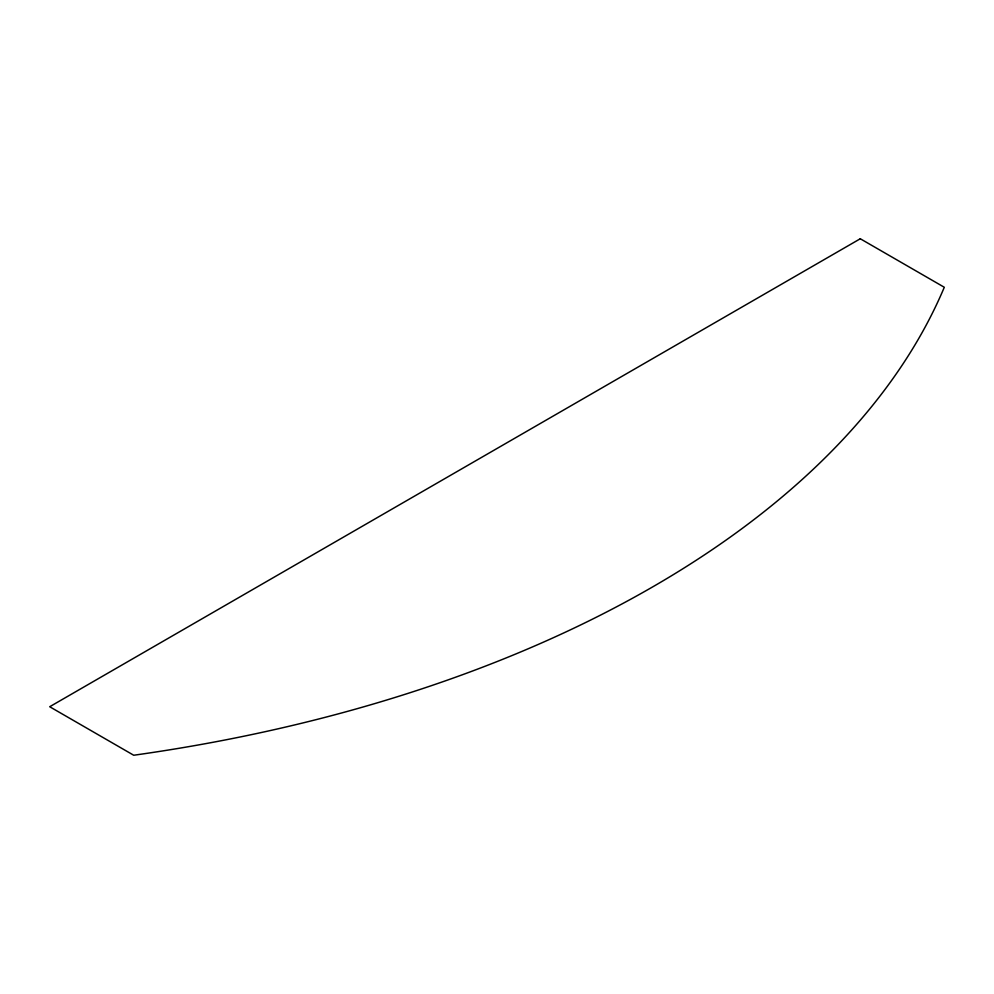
<?xml version="1.0" encoding="UTF-8"?>
<svg xmlns="http://www.w3.org/2000/svg" width="994" height="994" viewBox="0 0 994 994"><rect width="100%" height="100%" fill="white"/><g stroke="black" fill="none" stroke-linecap="round" stroke-linejoin="round"><path stroke-width="1.49" d="M860.282 238.759L49.7 706.734L133.718 755.241A1102.11 636.297 0 0 0 944.3 287.266L860.282 238.759"/></g></svg>
